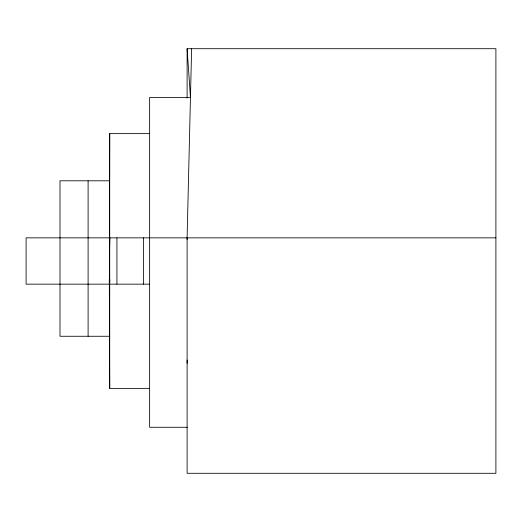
<?xml version="1.0" encoding="UTF-8"?>
<svg xmlns="http://www.w3.org/2000/svg" width="522" height="522" viewBox="0 0 522 522"><rect width="100%" height="100%" fill="white"/><g stroke="black" fill="none" stroke-linecap="round" stroke-linejoin="round"><path stroke-width="0.78" d="M109.366 278.937L109.359 281.828L109.444 279.374M109.339 284.157L109.711 237.843L109.339 284.157L109.711 388.375L149.638 388.375M109.483 248.661L109.711 133.625L149.638 133.625M187.111 363.286L187.137 360.036M109.463 253.281L109.711 237.843M109.379 281.873L109.431 278.826M187.111 98.038L187.111 48.709L495.9 48.709L495.9 473.291L187.111 473.291L187.111 237.843L191.62 48.709M109.339 180.801L59.997 180.801L59.997 336.266L109.339 336.266M495.9 237.843L26.1 237.843L26.1 284.157L149.638 284.157M187.254 427.277L149.638 427.277L149.638 97.503L190.458 97.51L187.111 48.709M187.111 237.843L187.137 239.428M109.339 237.843L109.366 239.389M109.672 278.755L109.692 281.841M109.692 279.374L109.705 281.769M143.609 237.843L143.609 284.157M116.928 237.843L116.928 284.157M109.711 133.625L109.711 388.375M88.101 180.801L88.101 336.266"/></g></svg>
